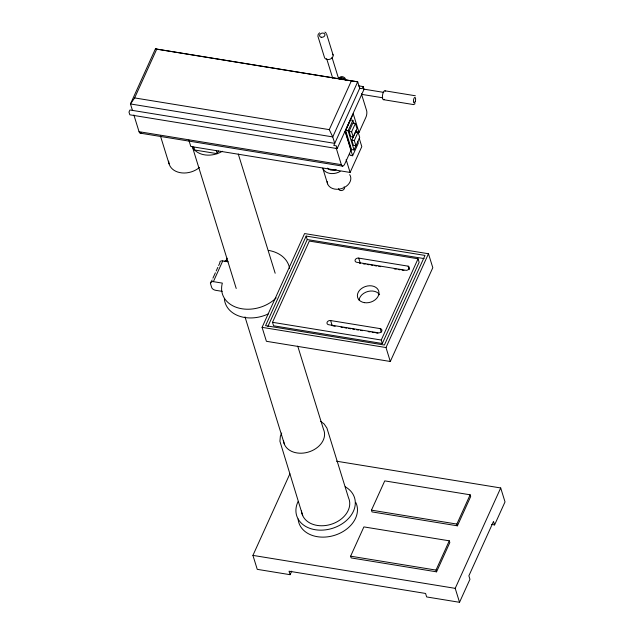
<?xml version="1.0" encoding="UTF-8"?>
<svg xmlns="http://www.w3.org/2000/svg" width="634" height="634" viewBox="0 0 634 634"><rect width="100%" height="100%" fill="white"/><g stroke="black" fill="none" stroke-linecap="round" stroke-linejoin="round"><path stroke-width="0.95" d="M281.71 433.046L280.355 436.319L279.919 441.272L302.719 515.656M351.371 80.875L156.733 49.159L134.638 97.921L130.461 103.952L332.739 136.912L357.703 81.818L351.371 80.875L329.268 129.637L332.739 136.912L334.736 143.363L129.93 109.983L128.979 112.075L129.827 114.809L337.161 148.594L336.321 145.868L333.793 145.455L359.7 88.269L357.703 81.818L155.425 48.858L130.461 103.952L132.458 110.395M193.695 146.953L194.63 149.989L217.185 153.666L218.397 150.995M222.201 291.371L215.592 290.293A3.479 1.918 24.4 0 1 211.716 287.567L210.48 283.588L212.113 279.982M212.929 278.175L215.386 272.771M216.202 270.964L217.834 267.358M218.651 265.559L219.879 262.856A4.002 2.211 24.4 0 1 222.764 260.923L228.145 261.794M210.48 283.588A4.002 2.211 24.4 0 1 213.373 281.654L222.764 260.923M225.577 261.652L227.138 258.204M358.313 85.796L363.179 86.589L362.228 88.681L359.7 88.269M337.161 148.594L364.027 89.315L363.179 86.589M358.099 132.165L354.311 140.534L355.928 145.757L353.4 145.345L351.783 140.122L355.571 131.753L358.099 132.165L359.724 137.396L354.057 149.949L351.529 149.537L345.593 130.358L350.333 119.905L352.861 120.317L353.709 123.051M354.057 149.949L348.121 130.77L352.861 120.317M349.088 131.404L352.876 123.036L355.405 123.448L357.021 128.678L353.233 137.047L350.705 136.635L349.088 131.404L351.616 131.817L353.233 137.047M262.088 327.35L304.582 233.566L428.481 253.751L432.8 267.699L390.306 361.483L266.407 341.298L262.088 327.35L385.987 347.543L390.306 361.483M351.616 131.817L355.405 123.448M306.167 236.07L265.567 325.67L384.41 345.039L425.01 255.431L306.167 236.07L307.244 239.557L267.865 326.47M272.517 322.31L309.329 241.071L418.052 258.791L419.137 262.278L382.326 343.517L273.595 325.797L272.517 322.31L381.248 340.03L382.326 343.517M355.658 131.912L359.026 132.466L365.913 117.266A4.771 1.751 -80.7 0 0 366.618 110.617L361.412 93.8M349.516 153.46L350.095 155.33L352.623 155.742L358.305 143.197L357.734 141.327M188.829 140.09L190.81 146.486L350.103 172.44L361.8 146.628L359.256 138.41M291.719 571.155L290.118 574.697L257.245 569.34L252.926 555.392L289.889 473.82M381.248 340.03L418.052 258.791M385.987 347.543L428.481 253.751M350.618 556.184L363.892 526.902L449.284 540.818L449.831 542.553L436.557 571.836L351.157 557.92L350.618 556.184L436.018 570.093L436.557 571.836M371.469 510.164L384.743 480.881L470.135 494.797L470.682 496.541L457.407 525.824L372.007 511.907L371.469 510.164L456.868 524.08L457.407 525.824M436.018 570.093L449.284 540.818M456.868 524.08L470.135 494.797M290.118 574.697L289.041 571.21L425.58 593.456L426.658 596.943L459.531 602.3L455.212 588.352L500.701 487.958L336.535 461.203M459.531 602.3L469.952 579.294L468.875 575.807L493.514 521.425L494.591 524.912L491.691 524.437M494.591 524.912L505.021 501.906L500.701 487.958M415.072 103.683L413.717 104.61L383.372 99.665M319.568 32.809L318.189 34.402L317.903 36.201L324.378 57.123A4.493 3.368 -17.2 0 0 329.902 59.255A4.493 3.368 -17.2 0 0 332.81 54.239M338.025 78.473L344.92 79.599M385.004 90.82L415.349 95.766M363.496 89.085L383.728 92.382M361.538 94.339L382.73 97.787M345.593 130.358L348.121 130.77M134.638 97.921L329.268 129.637M351.783 140.122L354.311 140.534M133.877 114.984L139.052 131.698L341.33 164.658A6.435 2.362 -80.7 0 0 344.809 163.841L351.093 149.965L345.324 131.301L353.249 113.803L359.026 132.466M140.273 133.164L342.558 166.132M307.244 239.557L424.138 258.601M358.693 258.101L408.145 266.161A2.853 2.14 -17.2 0 1 409.128 268.57A2.853 2.14 -17.2 0 1 406.251 270.346L356.799 262.286A2.75 2.061 -17.2 0 1 355.214 259.781A2.75 2.061 -17.2 0 1 358.693 258.101L360.31 263.332A2.75 2.061 -17.2 0 0 359.629 263.3M363.219 263.807L365.16 264.124M367.102 264.441L369.036 264.75M370.977 265.067L372.919 265.384M374.852 265.701L376.794 266.018M378.736 266.335L380.677 266.652M394.245 268.864L396.187 269.181M398.128 269.498L400.07 269.807M402.004 270.124L403.945 270.441M213.373 281.654L222.344 283.113A31.977 23.949 -17.2 0 0 238.527 308.029A31.977 23.949 -17.2 0 0 276.178 297.893M330.623 320.55L380.186 328.626A2.75 2.061 -17.2 0 1 381.763 331.13A2.75 2.061 -17.2 0 1 378.292 332.81L328.729 324.735A2.75 2.061 -17.2 0 1 327.144 322.231A2.75 2.061 -17.2 0 1 330.623 320.55L332.24 325.781M333.215 325.939L335.156 326.256M340.989 327.207L342.931 327.524M344.872 327.841L346.822 328.15M348.763 328.467L350.705 328.784M352.647 329.101L354.596 329.418M356.538 329.735L358.479 330.052M360.421 330.369L362.371 330.686M368.195 331.637L370.145 331.954M372.087 332.271L374.028 332.588M375.97 332.905L377.919 333.222M252.926 555.392L455.212 588.352M155.425 48.858L156.733 49.159M324.933 32.096L326.336 33.325M320.685 421.348L324.14 423.988L326.906 428.037L348.494 497.761A24.623 18.441 -17.2 0 1 330.251 524.564A24.623 18.441 -17.2 0 1 301.507 510.996M408.145 266.161L409.223 269.648M326.637 34.149L333.112 55.063M355.975 130.358L356.538 132.181M331.994 57.322L338.611 78.703M326.645 58.582L332.684 78.109M345.11 131.468L352.623 155.742M346.148 159.657L350.103 172.44M336.155 147.944L341.33 164.658M380.186 328.626L381.264 332.113M327.604 183.868L322.746 168.184A12.062 9.034 -17.2 0 0 340.149 171.426M238.273 154.014L275.172 273.238M297.726 346.101L323.506 429.369A20.962 15.699 -17.2 0 1 307.981 452.193A20.962 15.699 -17.2 0 1 283.509 440.638M216.242 150.63L217.185 153.666M236.213 288.478L192.276 146.541A20.962 15.699 -17.2 0 0 222.376 151.264M244.993 316.865L284.539 444.608M160.481 136.072L169.096 163.889M355.92 502.675A30.289 22.689 -17.2 0 1 333.476 535.651A30.289 22.689 -17.2 0 1 298.115 518.953M345.253 486.825A30.289 22.689 -17.2 0 1 349.944 516.837A30.289 22.689 -17.2 0 1 311.405 528.859A30.289 22.689 -17.2 0 1 298.091 501.542M141.247 132.775A6.435 2.362 -80.7 0 1 139.052 131.698M199.456 167.479A18.758 14.051 -17.2 0 1 179.794 172.591A18.758 14.051 -17.2 0 1 168.668 161.147M339.745 78.751A5.635 3.107 24.4 0 1 342.479 79.654M336.186 169.722A7.782 5.825 -17.2 0 1 327.572 168.121M349.691 174.612A12.062 9.034 -17.2 0 1 341.655 188.583A12.062 9.034 -17.2 0 1 327.176 181.546M344.119 186.776A3.004 2.251 -17.2 0 1 342.368 190.366A3.004 2.251 -17.2 0 1 338.643 188.663M384.275 99.332A4.501 1.648 -80.7 0 1 382.508 95.306A4.501 1.648 -80.7 0 1 385.385 91.106M340.244 77.752A2.75 1.522 24.4 0 1 343.311 76.952A2.75 1.522 24.4 0 1 345.15 79.789M338.445 77.61A4.834 2.671 24.4 0 1 345.633 80.003M268.396 250.39A33.776 25.297 -17.2 0 1 289.603 268.42M268.333 313.893A31.977 23.949 -17.2 0 1 224.341 298.669M359.05 300.088A11.016 8.25 -17.2 0 1 368.021 291.442A11.016 8.25 -17.2 0 1 379.631 294.762M224.301 261.485A4.105 2.267 24.4 0 1 227.558 261.16M415.119 101.812A2.75 1.006 -80.7 0 0 415.032 97.485A2.75 1.006 -80.7 0 0 413.439 101.266A2.75 1.006 -80.7 0 0 415.119 101.812M321.248 37.255A2.75 2.061 -17.2 0 0 324.941 34.545A2.75 2.061 -17.2 0 0 320.614 33.729A2.75 2.061 -17.2 0 0 321.248 37.255M364.384 302.648A11.016 8.25 -17.2 0 0 378.831 291.529A11.016 8.25 -17.2 0 0 361.317 288.668A11.016 8.25 -17.2 0 0 364.384 302.648"/></g></svg>
